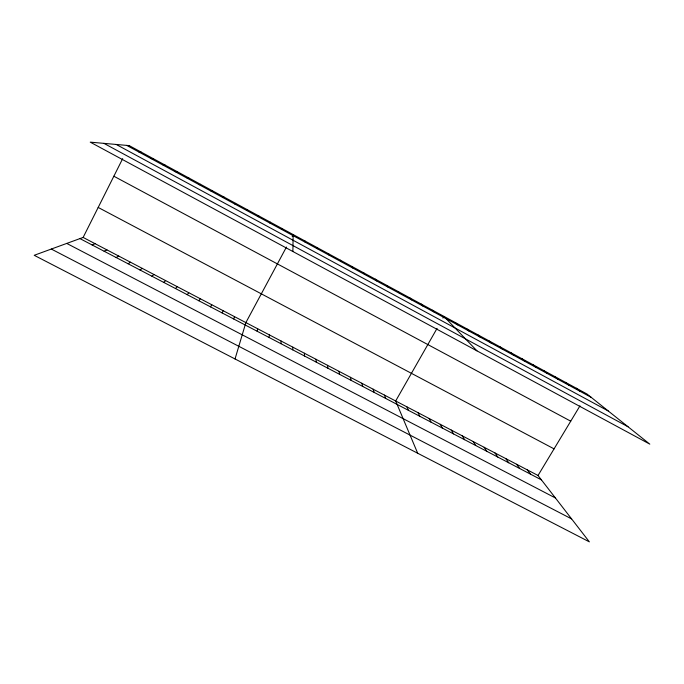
<?xml version="1.0" encoding="UTF-8"?>
<svg xmlns="http://www.w3.org/2000/svg" width="684" height="684" viewBox="0 0 684 684"><rect width="100%" height="100%" fill="white"/><g stroke="black" fill="none" stroke-linecap="round" stroke-linejoin="round"><path stroke-width="1.03" d="M292.769 349.866L292.795 347.156M292.889 251.507L293.145 234.569L292.188 236.348M280.944 343.676L281.133 341.051M269.068 337.469L269.428 334.929M281.551 229.388L281.74 228.371M257.141 331.236L257.671 328.773M235.031 358.963L245.872 322.6L286.451 247.044M233.663 318.958L234.544 316.666M269.923 223.078L270.283 222.155M222.12 312.921L223.164 310.716M83.132 237.433L538.026 475.483L589.36 541.856L34.2 255.303L83.132 237.433L122.684 158.637M210.527 306.868L211.741 304.739M437.067 328.363L395.668 400.986L417.685 453.244M442.933 318.086L443.907 316.376L476.97 350.858M538.026 475.483L579.972 405.843M258.253 216.751L258.783 215.913M198.89 300.78L200.275 298.737M187.211 294.676L188.767 292.718M175.48 288.537L177.216 286.673M246.531 210.39L247.232 209.655M163.707 282.381L165.613 280.602M151.882 276.199L153.968 274.506M234.766 204.012L235.647 203.362M140.015 269.992L142.281 268.385M128.096 263.767L130.541 262.246M116.135 257.509L118.76 256.081M222.95 197.599L224.001 197.043M104.122 251.233L106.926 249.891M92.058 244.923L95.05 243.675M211.091 191.161L212.322 190.708M199.181 184.706L200.592 184.338M187.219 178.216L188.818 177.951M175.215 171.71L176.994 171.539M163.16 165.169L165.118 165.092M151.061 158.602L153.199 158.628M138.903 152.01L141.237 152.139M51.317 249.053L571.602 518.899M66.741 243.418L555.408 497.969M79.951 238.596L541.412 479.86M98.188 207.44L554.057 448.866M113.86 176.224L570.73 421.182M126.702 145.393L591.198 397.353M116.203 144.452L608.281 410.99M103.917 143.358L628.057 426.782M576.313 388.221L580.297 391.436M565.514 382.365L569.353 385.502M554.681 376.482L558.366 379.543M543.797 370.574L547.337 373.558M532.87 364.649L536.265 367.556M521.901 358.698L525.15 361.528M510.888 352.722L513.983 355.466M499.833 346.72L502.783 349.387M488.735 340.7L491.531 343.291M477.594 334.656L480.236 337.161M466.411 328.585L468.891 331.005M455.185 322.489L457.502 324.832M432.587 310.228L434.588 312.4M421.224 304.064L423.063 306.15M409.81 297.873L411.494 299.874M398.353 291.658L399.875 293.573M527.321 469.882L530.57 474.192M386.853 285.416L388.204 287.237M516.582 464.265L519.686 468.506M505.801 458.622L508.759 462.794M494.977 452.962L497.79 457.057M375.302 279.149L376.491 280.885M484.118 447.276L486.777 451.295M473.208 441.565L475.722 445.515M363.708 272.856L364.726 274.506M462.264 435.836L464.624 439.718M451.269 430.082L453.483 433.895M440.239 424.311L442.3 428.047M352.072 266.538L352.918 268.102M429.159 418.514L431.074 422.173M418.035 412.691L419.796 416.274M340.384 260.194L341.059 261.664M406.877 406.852L408.476 410.357M384.417 395.104L385.708 398.456M328.645 253.824L329.149 255.209M373.122 389.187L374.251 392.462M361.785 383.254L362.751 386.451M316.863 247.437L317.196 248.719M350.396 377.294L351.2 380.415M338.965 371.318L339.615 374.353M327.491 365.316L327.969 368.266M305.03 241.016L305.192 242.213M315.974 359.28L316.282 362.161M304.406 353.226L304.551 356.022M129.225 145.615L90.245 142.144L649.8 444.138L587.069 394.061L129.225 145.615"/></g></svg>
